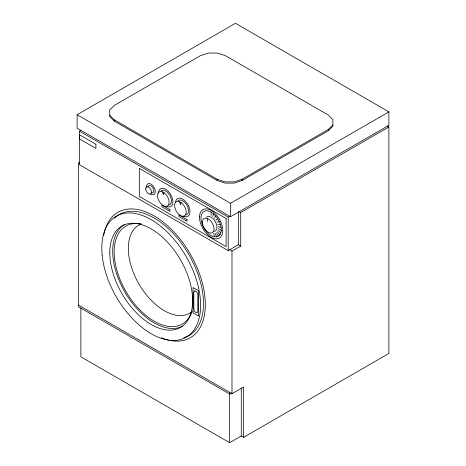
<?xml version="1.0" encoding="UTF-8"?>
<svg xmlns="http://www.w3.org/2000/svg" width="466" height="466" viewBox="0 0 466 466"><rect width="100%" height="100%" fill="white"/><g stroke="black" fill="none" stroke-linecap="round" stroke-linejoin="round"><path stroke-width="0.7" d="M212.828 216.591L213.469 213.842M164.032 192.708L163.327 194.683L162.518 191.852L164.032 192.708A8.219 4.747 60 0 1 168.255 205.366A8.219 4.747 60 0 1 158.452 199.803A8.219 4.747 60 0 1 162.518 191.852M181.105 202.564L180.4 204.539L179.591 201.708L181.105 202.564A8.219 4.747 60 0 1 185.328 215.222A8.219 4.747 60 0 1 175.525 209.659A8.219 4.747 60 0 1 179.591 201.708M214.436 218.193L215.682 216.043M109.743 115.277L114.321 119.855L217.144 179.224L225.078 181.868L234.241 181.868L242.169 179.224L328.291 129.501L332.87 124.923M328.291 130.76L332.87 126.181L332.87 119.634L328.291 115.055L225.462 55.687L217.529 53.042L208.372 53.042L200.438 55.687L114.321 105.409L109.743 109.988L109.743 116.535L114.321 121.113L217.144 180.482L225.078 183.126L234.241 183.126L242.169 180.482L328.291 130.76L328.291 129.501M215.863 220.098L217.645 218.671M77.111 114.729L235.47 23.3L388.889 111.875L388.889 125.296L230.53 216.725L77.111 128.15L77.111 114.729L230.53 203.304L388.889 111.875M80.886 308.154L80.886 356.81L229.656 442.7L241.283 435.99L243.607 437.329L388.889 353.455L388.889 126.973L240.701 212.531L240.701 246.083L238.376 244.743L228.206 250.615L79.436 164.719L79.436 131.167L80.886 130.329M79.436 131.167L228.206 217.063L229.656 216.224M229.656 249.776L231.981 251.116L240.701 246.083M231.491 392.989L229.656 394.05L78.562 306.814L78.562 162.541L79.727 163.211M78.562 305.137L231.981 393.712L243.607 387.001L243.607 437.329M216.725 236.874L219.562 235.318A14.382 8.306 60 0 0 214.453 214.698A14.382 8.306 60 0 0 200.992 217.197A14.382 8.306 60 0 0 213.067 236.524L216.725 236.874L215.193 233.309M217.034 222.206L219.259 221.577M217.89 224.408L220.435 224.606M218.379 226.575L221.117 227.594M387.147 125.966L388.889 126.973M238.959 211.523L240.701 212.531M218.478 228.602L221.257 230.385M218.187 230.373L220.849 232.825M217.511 231.8L219.923 234.788M216.498 232.796L218.519 236.157M213.667 233.32L214.628 236.885M242.169 179.224L242.169 180.482M241.283 388.067L241.283 435.99M238.376 211.902L238.376 244.743M231.981 251.116L231.981 393.712M230.53 203.304L230.53 216.725M229.656 392.372L229.656 442.7M228.206 217.063L228.206 250.615M217.144 179.224L217.144 180.482M211.133 212.176L211.133 215.385M207.603 218.525L207.603 221.484M114.321 119.855L114.321 121.113M192.068 311.352A56.503 32.62 60 0 1 128.057 294.966A56.503 32.62 60 0 1 136.095 223.453M137.447 223.476A56.503 32.62 60 0 1 140.924 223.866M192.004 311.608A50.852 29.358 60 0 1 138.856 283.841A50.852 29.358 60 0 1 141.379 223.925M182.8 326.066A58.559 33.808 60 0 1 124.83 291.932A58.559 33.808 60 0 1 124.253 224.664M103.697 235.528A72.428 41.818 60 0 1 154.695 216.236A72.428 41.818 60 0 1 204.72 295.176A72.428 41.818 60 0 1 170.189 340.46M168.832 340.168A72.428 41.818 60 0 1 161.253 337.71M114.287 218.292A69.859 40.332 60 0 1 188.858 254.553A69.859 40.332 60 0 1 183.744 337.774M206.607 217.063A8.219 4.747 60 0 1 215.589 222.148A8.219 4.747 60 0 1 213.923 231.381M148.071 186.819A4.107 2.371 60 0 1 151.112 185.882A4.107 2.371 60 0 1 153.821 190.577A4.107 2.371 60 0 1 151.491 192.738M146.609 187.355A6.163 3.559 60 0 1 150.669 183.948A6.163 3.559 60 0 1 155.277 191.782A6.163 3.559 60 0 1 150.413 193.821M160.951 190.961A8.219 4.747 60 0 1 169.793 195.312A8.219 4.747 60 0 1 168.983 205.04M158.388 193.343A10.275 5.93 60 0 1 165.541 189.167A10.275 5.93 60 0 1 172.909 201.463A10.275 5.93 60 0 1 166.141 206.275M178.018 200.817A8.219 4.747 60 0 1 186.866 205.168A8.219 4.747 60 0 1 186.056 214.896M175.49 202.553A10.275 5.93 60 0 1 182.992 199.25A10.275 5.93 60 0 1 189.988 211.547A10.275 5.93 60 0 1 183.208 216.125M194.223 291.163L193.839 292.298L193.839 309.075L194.223 310.653L195.219 312.069L196.454 312.779L197.45 312.517L197.834 311.381L197.834 294.605L197.45 293.032L196.454 291.617L195.219 290.901L194.223 291.163M226.126 218.484L139.317 168.366L139.317 196.466L226.126 246.584L226.126 218.484M95.914 144.244L79.57 134.808L79.57 139.002L95.914 148.438L95.914 144.244M169.898 209.717L161.906 205.104L161.906 206.782L169.898 211.395L169.898 209.717M186.965 219.573L178.973 214.96L178.973 216.638L186.965 221.251L186.965 219.573M198.621 290.796L193.052 287.58L193.052 312.884L198.621 316.099L198.621 290.796M102.165 255.211A69.859 40.332 60 0 0 180.843 339.452A69.859 40.332 60 0 0 170.614 235.458A69.859 40.332 60 0 0 102.165 255.211M109.801 252.799A58.559 33.808 60 0 0 171.907 330.068A58.559 33.808 60 0 0 171.907 247.254A58.559 33.808 60 0 0 109.801 252.799M202.419 222.049A8.219 4.747 60 0 0 211.016 233.058A8.219 4.747 60 0 0 211.249 221.571A8.219 4.747 60 0 0 202.419 222.049M145.701 189.004A4.107 2.371 60 0 0 150.215 194.182A4.107 2.371 60 0 0 149.883 188.194A4.107 2.371 60 0 0 145.701 189.004M199.518 216.772A16.438 9.489 60 0 0 216.643 238.877A16.438 9.489 60 0 0 217.243 215.991A16.438 9.489 60 0 0 199.518 216.772"/></g></svg>
